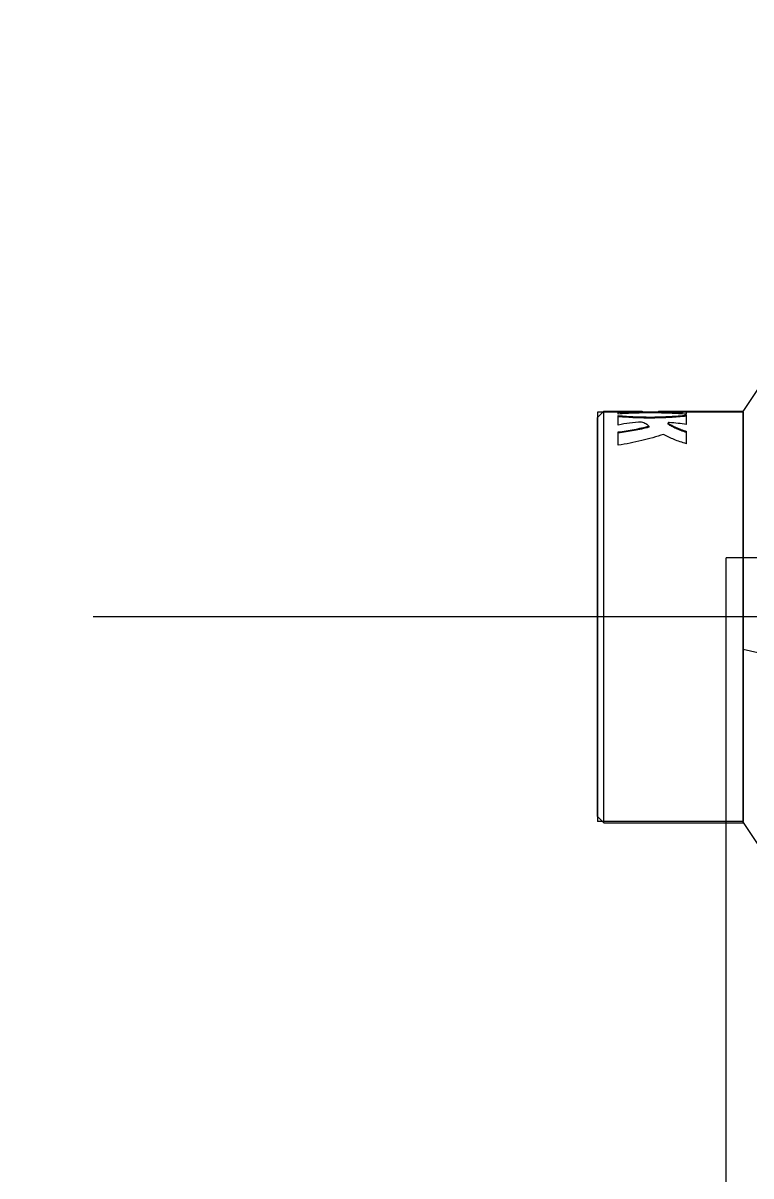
# Model space of a CAD drawing. Header units: inches. Extents: x -164 to 250, y -285 to 80.
# Drawn here: x 115.408 to 118.195, y 34.458 to 38.871 of the extents above; entities that cross this region are included whole.
import ezdxf

# ---------------------------------------------------------------- set-up
doc = ezdxf.new("R2010")
doc.units = ezdxf.units.IN
doc.header["$MEASUREMENT"] = 0
for name, color, linetype in [('LAY0001', 7, 'Continuous'), ('LAYER_CURVE', 7, 'Continuous'), ('LAYER_FEATURE', 7, 'Continuous'), ('trajectories', 3, 'Continuous')]:
    doc.layers.add(name, color=color, linetype=linetype)

msp = doc.modelspace()

# ---------------------------------------------------------------- linework, layer by layer
at = {"color": 7, "linetype": 'Continuous'}
for p, q in [((117.6318, 37.38472), (117.7792, 37.38472)), ((117.68692, 37.37419), (117.68692, 37.38456)), ((117.7792, 37.38472), (117.7792, 37.37985)), ((117.84071, 37.38078), (117.7792, 37.38078)), ((117.84071, 37.38472), (118.16566, 37.38472)), ((117.84071, 37.38472), (117.84071, 37.38013)), ((117.94836, 37.37304), (117.94836, 37.38465)), ((117.68692, 37.33213), (117.68692, 37.36805)), ((117.87793, 37.33574), (117.87793, 37.33992)), ((117.8784, 37.33507), (117.87793, 37.33574)), ((117.94836, 37.33388), (117.94836, 37.36998)), ((117.68692, 37.25478), (117.68692, 37.30555)), ((117.80482, 37.32771), (117.80482, 37.32346)), ((117.94836, 37.26063), (117.94836, 37.30782))]:
    msp.add_line(p, q, dxfattribs=at)
msp.add_circle((124.25513, 29.28373), 14)
for points, knots in [([(117.68692, 37.38456), (117.70186, 37.3844), (117.73262, 37.38398), (117.76338, 37.38379), (117.7792, 37.38379)], [0, 0, 0, 0, 0.4856606, 1, 1, 1, 1]), ([(117.7792, 37.37985), (117.76338, 37.37985), (117.73262, 37.38004), (117.70186, 37.38046), (117.68692, 37.38062)], [0, 0, 0, 0, 0.5143393, 1, 1, 1, 1]), ([(117.94836, 37.37304), (117.93818, 37.37402), (117.91727, 37.37562), (117.88525, 37.37718), (117.85215, 37.37809), (117.81846, 37.37846), (117.78465, 37.37831), (117.75123, 37.37764), (117.71869, 37.37638), (117.69735, 37.37503), (117.68692, 37.37419)], [0, 0, 0, 0, 0.1172736, 0.240335, 0.3674672, 0.4968581, 0.6266521, 0.7549856, 0.8800227, 1, 1, 1, 1]), ([(117.84071, 37.38407), (117.85922, 37.38398), (117.88667, 37.38403), (117.92256, 37.38439), (117.93993, 37.38458), (117.94836, 37.38465)], [0, 0, 0, 0, 0.5158149, 0.7649693, 1, 1, 1, 1]), ([(117.94836, 37.38071), (117.93993, 37.38065), (117.92256, 37.38046), (117.88667, 37.38009), (117.85922, 37.38004), (117.84071, 37.38013)], [0, 0, 0, 0, 0.2350318, 0.4841851, 1, 1, 1, 1]), ([(117.68692, 37.36805), (117.70841, 37.3662), (117.75231, 37.3633), (117.81855, 37.36216), (117.88424, 37.36443), (117.92741, 37.36793), (117.94836, 37.36998)], [0, 0, 0, 0, 0.247147, 0.5039282, 0.7587093, 1, 1, 1, 1]), ([(117.94836, 37.36597), (117.92741, 37.3639), (117.88424, 37.36039), (117.81855, 37.35811), (117.75231, 37.35925), (117.70841, 37.36217), (117.68692, 37.36403)], [0, 0, 0, 0, 0.2412916, 0.4960722, 0.7528528, 1, 1, 1, 1]), ([(117.77632, 37.34359), (117.76093, 37.3426), (117.73097, 37.33987), (117.70125, 37.33511), (117.68692, 37.33213)], [0, 0, 0, 0, 0.5132453, 1, 1, 1, 1]), ([(117.80482, 37.32771), (117.80147, 37.33126), (117.79499, 37.33582), (117.7851, 37.34053), (117.77937, 37.34261), (117.77632, 37.34359)], [0, 0, 0, 0, 0.445174, 0.7083168, 1, 1, 1, 1]), ([(117.88262, 37.34131), (117.88203, 37.34134), (117.88115, 37.34133), (117.88005, 37.34117), (117.87933, 37.341), (117.87874, 37.34079), (117.8783, 37.34054), (117.87801, 37.34025), (117.87793, 37.34002), (117.87793, 37.33992)], [0, 0, 0, 0, 0.3432788, 0.5035566, 0.6466954, 0.7680182, 0.8654081, 0.9402713, 1, 1, 1, 1]), ([(117.87793, 37.33992), (117.87793, 37.33986), (117.87798, 37.33958), (117.87821, 37.33937), (117.8784, 37.33925)], [0, 0, 0, 0, 0.2086356, 1, 1, 1, 1]), ([(117.8784, 37.33925), (117.8828, 37.3363), (117.89259, 37.33045), (117.90889, 37.32235), (117.92771, 37.31457), (117.94123, 37.30999), (117.94836, 37.30782)], [0, 0, 0, 0, 0.2065483, 0.4438926, 0.7093563, 1, 1, 1, 1]), ([(117.94836, 37.30346), (117.94123, 37.30564), (117.92771, 37.31024), (117.90889, 37.31808), (117.89259, 37.32623), (117.8828, 37.33211), (117.8784, 37.33507)], [0, 0, 0, 0, 0.2905521, 0.5559767, 0.7933485, 1, 1, 1, 1]), ([(117.94836, 37.33388), (117.93773, 37.33578), (117.91587, 37.33886), (117.89387, 37.34067), (117.88262, 37.34131)], [0, 0, 0, 0, 0.4894518, 1, 1, 1, 1]), ([(117.68692, 37.30555), (117.70739, 37.30805), (117.74694, 37.3143), (117.78601, 37.323), (117.80482, 37.32771)], [0, 0, 0, 0, 0.5154955, 1, 1, 1, 1]), ([(117.80482, 37.32346), (117.78601, 37.31873), (117.74695, 37.30998), (117.7074, 37.30368), (117.68692, 37.30118)], [0, 0, 0, 0, 0.4845152, 1, 1, 1, 1]), ([(117.86038, 37.29589), (117.83295, 37.28708), (117.77574, 37.27065), (117.71728, 37.25912), (117.68692, 37.25478)], [0, 0, 0, 0, 0.4843943, 1, 1, 1, 1]), ([(117.94836, 37.26063), (117.93217, 37.26494), (117.90207, 37.27504), (117.87341, 37.28866), (117.86038, 37.29589)], [0, 0, 0, 0, 0.5294456, 1, 1, 1, 1])]:
    msp.add_open_spline(points, degree=3, knots=knots, dxfattribs=at)
at = {"layer": 'LAY0001', "color": 6, "linetype": 'Continuous'}
for p, q in [((118.16566, 37.38078), (117.60818, 37.38078)), ((118.16566, 35.81385), (117.60818, 35.81385))]:
    msp.add_line(p, q, dxfattribs=at)
at = {"layer": 'LAY0001', "color": 7, "linetype": 'Continuous'}
for p, q in [((117.60818, 37.38078), (117.60818, 35.81385)), ((118.16566, 37.38078), (118.16566, 35.81385))]:
    msp.add_line(p, q, dxfattribs=at)
at = {"layer": 'LAYER_CURVE', "color": 40, "linetype": 'Continuous'}
msp.add_line((118.16566, 36.4742), (118.29716, 36.44335), dxfattribs=at)
at = {"layer": 'LAYER_FEATURE', "color": 7, "linetype": 'Continuous'}
for p, q in [((118.16566, 37.38432), (118.22891, 37.4792)), ((117.60818, 37.3611), (117.6318, 37.38472)), ((117.6318, 35.80991), (117.6318, 37.38472)), ((118.16566, 35.80991), (118.16566, 37.38472)), ((117.60818, 35.83354), (117.60818, 37.3611)), ((117.60818, 35.83354), (117.6318, 35.80991)), ((117.6318, 35.80991), (118.16566, 35.80991)), ((118.16566, 35.81031), (118.22891, 35.71543))]:
    msp.add_line(p, q, dxfattribs=at)
at = {"layer": 'trajectories'}
for p, q in [((118.47584, 36.82397), (118.10084, 36.82397)), ((118.10084, 31.44897), (118.10084, 36.82397)), ((119.17605, 36.59732), (115.67715, 36.59732))]:
    msp.add_line(p, q, dxfattribs=at)

doc.saveas('drawing.dxf')
